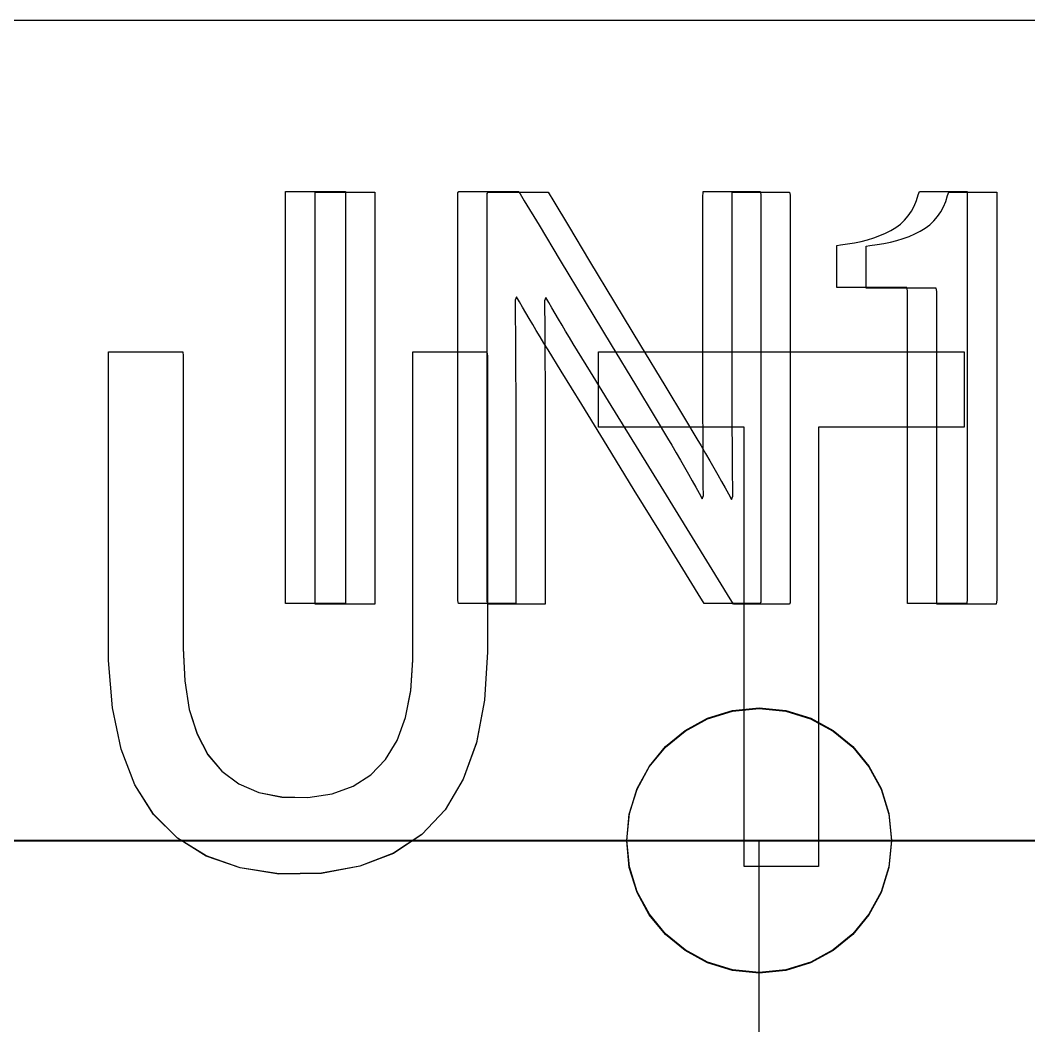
# Model space of a CAD drawing. Extents: x 1 to 47.7, y 0.2 to 35.
# Drawn here: x 36.1314 to 36.3218, y 12.1549 to 12.3447 of the extents above; entities that cross this region are included whole.
import ezdxf

# ---------------------------------------------------------------- set-up
doc = ezdxf.new("R2010")
doc.units = 0
doc.header["$MEASUREMENT"] = 0
for name, color, linetype in [('5_1___24__TARGET_LEDS___12', 7, 'CONTINUOUS'), ('6_4___24__OPTOISO_INDEPEND', 7, 'CONTINUOUS'), ('6_5___8__INDEPENDENT_INPUT', 7, 'CONTINUOUS'), ('6_8___8__OPTOISO_INDEPENDE', 7, 'CONTINUOUS'), ('8_0_____DWG', 7, 'CONTINUOUS')]:
    doc.layers.add(name, color=color, linetype=linetype)

msp = doc.modelspace()

# ---------------------------------------------------------------- linework, layer by layer
at = {"layer": '5_1___24__TARGET_LEDS___12'}
for points in [[(36.18704, 12.2345), (36.18704, 12.31225), (36.19832, 12.31225), (36.19832, 12.2345), (36.18704, 12.2345)], [(35.97087, 12.1398), (35.97087, 12.18979), (36.27086, 12.18977)], [(36.27086, 12.1398), (36.27086, 12.18979), (36.57085, 12.18977)]]:
    msp.add_lwpolyline(points, dxfattribs=at)
for points in [[(36.26603, 12.2345), (36.26494, 12.23628), (36.26201, 12.24103), (36.25781, 12.24786), (36.25287, 12.2559), (36.24773, 12.26424), (36.24294, 12.27202), (36.23904, 12.27835), (36.23659, 12.28234), (36.2358, 12.28363), (36.23507, 12.28484), (36.23436, 12.28603), (36.23368, 12.28717), (36.23302, 12.28829), (36.23238, 12.28937), (36.23177, 12.29042), (36.23119, 12.29143), (36.23062, 12.29241), (36.23039, 12.29178), (36.23039, 12.28991), (36.2304, 12.28798), (36.2304, 12.28599), (36.23041, 12.28394), (36.23043, 12.28183), (36.23045, 12.27966), (36.23047, 12.27743), (36.23049, 12.27514), (36.2305, 12.27371), (36.2305, 12.2701), (36.2305, 12.26465), (36.2305, 12.25811), (36.2305, 12.2512), (36.2305, 12.24466), (36.2305, 12.23922), (36.2305, 12.2356), (36.23049, 12.2345), (36.22998, 12.2345), (36.22883, 12.2345), (36.22725, 12.2345), (36.22542, 12.2345), (36.22355, 12.2345), (36.22184, 12.2345), (36.22048, 12.2345), (36.21967, 12.2345), (36.21954, 12.23505), (36.21954, 12.24009), (36.21954, 12.24925), (36.21954, 12.26114), (36.21954, 12.27433), (36.21954, 12.28743), (36.21954, 12.29901), (36.21954, 12.30767), (36.21954, 12.312), (36.21976, 12.31225), (36.2207, 12.31225), (36.22219, 12.31225), (36.22403, 12.31225), (36.226, 12.31225), (36.2279, 12.31225), (36.22951, 12.31225), (36.23063, 12.31225), (36.23105, 12.31225), (36.2321, 12.31052), (36.23488, 12.3059), (36.23889, 12.29925), (36.24361, 12.29143), (36.24851, 12.28331), (36.25307, 12.27574), (36.25678, 12.26958), (36.25913, 12.2657), (36.25992, 12.26438), (36.26076, 12.26293), (36.26157, 12.26154), (36.26234, 12.26019), (36.26308, 12.2589), (36.26378, 12.25766), (36.26445, 12.25646), (36.26508, 12.25532), (36.26568, 12.25422), (36.26591, 12.25485), (36.26589, 12.25678), (36.26587, 12.25876), (36.26585, 12.26079), (36.26584, 12.26289), (36.26583, 12.26503), (36.26582, 12.26723), (36.26582, 12.26948), (36.26581, 12.27179), (36.26581, 12.27321), (36.26581, 12.27681), (36.26581, 12.28223), (36.26581, 12.28875), (36.26581, 12.29562), (36.26581, 12.30214), (36.26581, 12.30756), (36.26581, 12.31116), (36.26582, 12.31225), (36.26633, 12.31225), (36.26748, 12.31225), (36.26906, 12.31225), (36.27089, 12.31225), (36.27276, 12.31225), (36.27447, 12.31225), (36.27583, 12.31225), (36.27664, 12.31225), (36.27677, 12.3117), (36.27677, 12.30667), (36.27677, 12.2975), (36.27677, 12.28561), (36.27677, 12.27242), (36.27677, 12.25933), (36.27677, 12.24774), (36.27677, 12.23908), (36.27677, 12.23475), (36.27657, 12.2345), (36.27569, 12.2345), (36.2743, 12.2345), (36.27258, 12.2345), (36.27074, 12.2345), (36.26897, 12.2345), (36.26747, 12.2345), (36.26642, 12.2345)], [(36.30444, 12.2345), (36.30444, 12.23679), (36.30444, 12.24285), (36.30444, 12.25154), (36.30444, 12.26169), (36.30444, 12.27213), (36.30444, 12.28169), (36.30444, 12.28921), (36.30444, 12.29353), (36.30431, 12.29413), (36.30334, 12.29413), (36.30166, 12.29413), (36.29952, 12.29413), (36.29718, 12.29413), (36.29491, 12.29413), (36.29297, 12.29413), (36.29161, 12.29413), (36.2911, 12.29413), (36.2911, 12.29444), (36.2911, 12.29525), (36.2911, 12.29642), (36.2911, 12.29779), (36.2911, 12.29919), (36.2911, 12.30048), (36.2911, 12.3015), (36.2911, 12.30208), (36.29179, 12.30222), (36.29314, 12.30237), (36.29444, 12.30258), (36.2957, 12.30284), (36.29691, 12.30315), (36.29807, 12.30352), (36.29919, 12.30393), (36.30026, 12.3044), (36.30128, 12.30492), (36.30223, 12.30549), (36.30309, 12.30613), (36.30387, 12.30685), (36.30456, 12.30766), (36.30516, 12.30854), (36.30568, 12.3095), (36.30611, 12.31054), (36.30646, 12.31166), (36.30669, 12.31225), (36.30735, 12.31225), (36.3085, 12.31225), (36.30997, 12.31225), (36.31157, 12.31225), (36.31312, 12.31225), (36.31445, 12.31225), (36.31538, 12.31225), (36.31573, 12.31225), (36.31573, 12.30927), (36.31573, 12.30136), (36.31573, 12.29003), (36.31573, 12.2768), (36.31573, 12.26319), (36.31573, 12.25072), (36.31573, 12.24091), (36.31573, 12.23528), (36.31562, 12.2345), (36.3148, 12.2345), (36.31337, 12.2345), (36.31156, 12.2345), (36.30959, 12.2345), (36.30767, 12.2345), (36.30602, 12.2345), (36.30488, 12.2345)], [(36.29587, 12.18979), (36.29536, 12.18475), (36.29391, 12.18005), (36.2916, 12.17581), (36.28855, 12.17211), (36.28485, 12.16906), (36.2806, 12.16675), (36.27592, 12.1653), (36.27089, 12.16479), (36.26584, 12.1653), (36.26114, 12.16675), (36.25689, 12.16906), (36.25319, 12.17211), (36.25014, 12.17581), (36.24784, 12.18005), (36.24638, 12.18475), (36.24588, 12.18979), (36.24638, 12.19482), (36.24784, 12.19952), (36.25014, 12.20376), (36.25319, 12.20746), (36.25689, 12.21051), (36.26114, 12.21282), (36.26584, 12.21427), (36.27089, 12.21478), (36.27592, 12.21427), (36.2806, 12.21282), (36.28485, 12.21051), (36.28855, 12.20746), (36.2916, 12.20376), (36.29391, 12.19952), (36.29536, 12.19482)]]:
    msp.add_lwpolyline(points, close=True, dxfattribs=at)
at = {"layer": '6_4___24__OPTOISO_INDEPEND'}
for points in [[(36.1815, 12.23463), (36.1815, 12.31238), (36.19278, 12.31238), (36.19278, 12.23463), (36.1815, 12.23463)], [(35.97088, 12.13994), (35.97088, 12.18992), (36.27087, 12.1899)], [(36.27087, 12.13994), (36.27087, 12.18992), (36.57087, 12.1899)]]:
    msp.add_lwpolyline(points, dxfattribs=at)
for points in [[(36.26048, 12.23463), (36.25939, 12.23641), (36.25647, 12.24116), (36.25226, 12.24799), (36.24732, 12.25602), (36.24218, 12.26437), (36.23739, 12.27215), (36.2335, 12.27848), (36.23104, 12.28247), (36.23026, 12.28375), (36.22953, 12.28497), (36.22882, 12.28615), (36.22814, 12.2873), (36.22748, 12.28842), (36.22684, 12.2895), (36.22623, 12.29054), (36.22564, 12.29156), (36.22507, 12.29253), (36.22484, 12.2919), (36.22484, 12.29003), (36.22485, 12.2881), (36.22486, 12.28611), (36.22487, 12.28406), (36.22489, 12.28196), (36.2249, 12.27979), (36.22492, 12.27756), (36.22495, 12.27527), (36.22495, 12.27384), (36.22495, 12.27022), (36.22495, 12.26478), (36.22495, 12.25824), (36.22495, 12.25133), (36.22495, 12.24479), (36.22495, 12.23934), (36.22495, 12.23573), (36.22494, 12.23463), (36.22443, 12.23463), (36.22329, 12.23463), (36.2217, 12.23463), (36.21988, 12.23463), (36.21801, 12.23463), (36.2163, 12.23463), (36.21494, 12.23463), (36.21414, 12.23463), (36.214, 12.23518), (36.214, 12.24022), (36.214, 12.24938), (36.214, 12.26127), (36.214, 12.27446), (36.214, 12.28755), (36.214, 12.29914), (36.214, 12.3078), (36.214, 12.31213), (36.21422, 12.31238), (36.21516, 12.31238), (36.21666, 12.31238), (36.21849, 12.31238), (36.22046, 12.31238), (36.22235, 12.31238), (36.22397, 12.31238), (36.22508, 12.31238), (36.2255, 12.31238), (36.22655, 12.31065), (36.22934, 12.30603), (36.23335, 12.29938), (36.23806, 12.29156), (36.24297, 12.28344), (36.24753, 12.27587), (36.25125, 12.26971), (36.25359, 12.26583), (36.25438, 12.2645), (36.25522, 12.26306), (36.25603, 12.26167), (36.2568, 12.26032), (36.25754, 12.25903), (36.25824, 12.25779), (36.25891, 12.25659), (36.25954, 12.25545), (36.26014, 12.25436), (36.26037, 12.25498), (36.26035, 12.25691), (36.26033, 12.25889), (36.26031, 12.26093), (36.2603, 12.26302), (36.26029, 12.26516), (36.26029, 12.26736), (36.26028, 12.26961), (36.26028, 12.27192), (36.26028, 12.27335), (36.26028, 12.27695), (36.26028, 12.28237), (36.26028, 12.28888), (36.26028, 12.29576), (36.26028, 12.30227), (36.26028, 12.30769), (36.26028, 12.31129), (36.26029, 12.31238), (36.2608, 12.31238), (36.26194, 12.31238), (36.26353, 12.31238), (36.26535, 12.31238), (36.26722, 12.31238), (36.26893, 12.31238), (36.27029, 12.31238), (36.27109, 12.31238), (36.27123, 12.31183), (36.27123, 12.30679), (36.27123, 12.29763), (36.27123, 12.28574), (36.27123, 12.27255), (36.27123, 12.25946), (36.27123, 12.24787), (36.27123, 12.23921), (36.27123, 12.23488), (36.27102, 12.23463), (36.27014, 12.23463), (36.26875, 12.23463), (36.26704, 12.23463), (36.2652, 12.23463), (36.26343, 12.23463), (36.26192, 12.23463), (36.26088, 12.23463)], [(36.29891, 12.23463), (36.29891, 12.23691), (36.29891, 12.24298), (36.29891, 12.25167), (36.29891, 12.26182), (36.29891, 12.27225), (36.29891, 12.28182), (36.29891, 12.28934), (36.29891, 12.29366), (36.29878, 12.29426), (36.29781, 12.29426), (36.29612, 12.29426), (36.29398, 12.29426), (36.29164, 12.29426), (36.28937, 12.29426), (36.28742, 12.29426), (36.28606, 12.29426), (36.28555, 12.29426), (36.28555, 12.29456), (36.28555, 12.29538), (36.28555, 12.29655), (36.28555, 12.29792), (36.28555, 12.29932), (36.28555, 12.30061), (36.28555, 12.30162), (36.28555, 12.30221), (36.28624, 12.30234), (36.28759, 12.3025), (36.2889, 12.30271), (36.29016, 12.30297), (36.29137, 12.30328), (36.29254, 12.30365), (36.29365, 12.30406), (36.29473, 12.30453), (36.29575, 12.30505), (36.2967, 12.30562), (36.29756, 12.30626), (36.29833, 12.30698), (36.29902, 12.30779), (36.29962, 12.30867), (36.30014, 12.30963), (36.30057, 12.31067), (36.30091, 12.31179), (36.30114, 12.31238), (36.3018, 12.31238), (36.30296, 12.31238), (36.30442, 12.31238), (36.30602, 12.31238), (36.30757, 12.31238), (36.3089, 12.31238), (36.30983, 12.31238), (36.31018, 12.31238), (36.31018, 12.3094), (36.31018, 12.30149), (36.31018, 12.29016), (36.31018, 12.27693), (36.31018, 12.26332), (36.31018, 12.25085), (36.31018, 12.24104), (36.31018, 12.23541), (36.31007, 12.23463), (36.30925, 12.23463), (36.30783, 12.23463), (36.30602, 12.23463), (36.30405, 12.23463), (36.30213, 12.23463), (36.30049, 12.23463), (36.29934, 12.23463)], [(36.29588, 12.18992), (36.29538, 12.18488), (36.29392, 12.18019), (36.29161, 12.17594), (36.28856, 12.17224), (36.28486, 12.16919), (36.28062, 12.16688), (36.27593, 12.16543), (36.2709, 12.16492), (36.26585, 12.16543), (36.26116, 12.16688), (36.25691, 12.16919), (36.25321, 12.17224), (36.25016, 12.17594), (36.24785, 12.18019), (36.2464, 12.18488), (36.24589, 12.18992), (36.2464, 12.19495), (36.24785, 12.19965), (36.25016, 12.20389), (36.25321, 12.20759), (36.25691, 12.21064), (36.26116, 12.21295), (36.26585, 12.21441), (36.2709, 12.21491), (36.27593, 12.21441), (36.28062, 12.21295), (36.28486, 12.21064), (36.28856, 12.20759), (36.29161, 12.20389), (36.29392, 12.19965), (36.29538, 12.19495)]]:
    msp.add_lwpolyline(points, close=True, dxfattribs=at)
at = {"layer": '6_5___8__INDEPENDENT_INPUT'}
msp.add_lwpolyline([(36.21959, 12.22546), (36.21903, 12.21635), (36.21752, 12.20834), (36.21504, 12.20145), (36.2116, 12.19567), (36.20721, 12.191), (36.20185, 12.18744), (36.19553, 12.185), (36.18826, 12.18366), (36.18023, 12.18354), (36.17289, 12.18469), (36.1665, 12.18694), (36.16105, 12.19031), (36.15656, 12.1948), (36.15301, 12.20039), (36.15042, 12.2071), (36.14878, 12.21493), (36.14808, 12.22386), (36.14806, 12.22715), (36.14806, 12.23216), (36.14806, 12.23981), (36.14806, 12.24907), (36.14806, 12.25885), (36.14806, 12.26811), (36.14806, 12.27577), (36.14806, 12.28077), (36.14808, 12.28214), (36.1488, 12.28214), (36.15035, 12.28214), (36.15246, 12.28214), (36.15486, 12.28214), (36.15728, 12.28214), (36.15947, 12.28214), (36.16115, 12.28214), (36.16206, 12.28214), (36.16215, 12.28136), (36.16215, 12.27704), (36.16215, 12.26988), (36.16215, 12.26092), (36.16215, 12.25121), (36.16215, 12.24183), (36.16215, 12.23382), (36.16215, 12.22824), (36.16215, 12.22614), (36.16244, 12.22), (36.16331, 12.21461), (36.16477, 12.20997), (36.16681, 12.20608), (36.16943, 12.20295), (36.17263, 12.20057), (36.17642, 12.19894), (36.18079, 12.19807), (36.18568, 12.19798), (36.19025, 12.19868), (36.19422, 12.20011), (36.19759, 12.20227), (36.20037, 12.20515), (36.20255, 12.20876), (36.20413, 12.21309), (36.20511, 12.21816), (36.20549, 12.22395), (36.2055, 12.22658), (36.2055, 12.23163), (36.2055, 12.23937), (36.2055, 12.24872), (36.2055, 12.25861), (36.2055, 12.26796), (36.2055, 12.2757), (36.2055, 12.28075), (36.20552, 12.28214), (36.20625, 12.28214), (36.20779, 12.28214), (36.2099, 12.28214), (36.2123, 12.28214), (36.21472, 12.28214), (36.21691, 12.28214), (36.21859, 12.28214), (36.2195, 12.28214), (36.21959, 12.28135), (36.21959, 12.27698), (36.21959, 12.26973), (36.21959, 12.26066), (36.21959, 12.25084), (36.21959, 12.24134), (36.21959, 12.23323), (36.21959, 12.22758)], close=True, dxfattribs=at)
msp.add_lwpolyline([(36.28212, 12.2679), (36.28212, 12.18496), (36.26803, 12.18496), (36.26803, 12.2679), (36.24056, 12.2679), (36.24056, 12.28214), (36.30961, 12.28214), (36.30961, 12.2679), (36.28212, 12.2679)], dxfattribs=at)
at = {"layer": '6_8___8__OPTOISO_INDEPENDE'}
msp.add_lwpolyline([(36.21959, 12.22544), (36.21903, 12.21633), (36.21752, 12.20832), (36.21504, 12.20143), (36.2116, 12.19565), (36.20721, 12.19098), (36.20185, 12.18742), (36.19553, 12.18498), (36.18826, 12.18364), (36.18023, 12.18352), (36.17289, 12.18467), (36.1665, 12.18692), (36.16105, 12.19029), (36.15656, 12.19478), (36.15301, 12.20037), (36.15042, 12.20708), (36.14878, 12.2149), (36.14808, 12.22384), (36.14806, 12.22713), (36.14806, 12.23214), (36.14806, 12.23979), (36.14806, 12.24905), (36.14806, 12.25883), (36.14806, 12.26809), (36.14806, 12.27575), (36.14806, 12.28075), (36.14808, 12.28212), (36.1488, 12.28212), (36.15035, 12.28212), (36.15246, 12.28212), (36.15486, 12.28212), (36.15728, 12.28212), (36.15947, 12.28212), (36.16115, 12.28212), (36.16206, 12.28212), (36.16215, 12.28134), (36.16215, 12.27702), (36.16215, 12.26986), (36.16215, 12.2609), (36.16215, 12.25119), (36.16215, 12.24181), (36.16215, 12.2338), (36.16215, 12.22822), (36.16215, 12.22612), (36.16244, 12.21998), (36.16331, 12.21459), (36.16477, 12.20995), (36.16681, 12.20606), (36.16943, 12.20293), (36.17263, 12.20055), (36.17642, 12.19892), (36.18079, 12.19805), (36.18568, 12.19796), (36.19025, 12.19866), (36.19422, 12.20009), (36.19759, 12.20224), (36.20037, 12.20513), (36.20255, 12.20874), (36.20413, 12.21307), (36.20511, 12.21814), (36.20549, 12.22393), (36.2055, 12.22656), (36.2055, 12.23161), (36.2055, 12.23935), (36.2055, 12.2487), (36.2055, 12.25859), (36.2055, 12.26794), (36.2055, 12.27568), (36.2055, 12.28073), (36.20552, 12.28212), (36.20625, 12.28212), (36.20779, 12.28212), (36.2099, 12.28212), (36.2123, 12.28212), (36.21472, 12.28212), (36.21691, 12.28212), (36.21859, 12.28212), (36.2195, 12.28212), (36.21959, 12.28133), (36.21959, 12.27696), (36.21959, 12.26971), (36.21959, 12.26064), (36.21959, 12.25082), (36.21959, 12.24132), (36.21959, 12.23321), (36.21959, 12.22756)], close=True, dxfattribs=at)
msp.add_lwpolyline([(36.28212, 12.26788), (36.28212, 12.18494), (36.26803, 12.18494), (36.26803, 12.26788), (36.24056, 12.26788), (36.24056, 12.28212), (36.30961, 12.28212), (36.30961, 12.26788), (36.28212, 12.26788)], dxfattribs=at)
at = {"layer": '8_0_____DWG'}
msp.add_lwpolyline([(34.22848, 12.34475), (34.61883, 12.34475), (35.00918, 12.34475), (35.39876, 12.34475), (35.78682, 12.34475), (35.98004, 12.34475), (36.17259, 12.34475), (36.36438, 12.34475), (36.55531, 12.34475), (36.74529, 12.34475), (36.93422, 12.34475), (37.12201, 12.34475), (37.30856, 12.34475), (37.49377, 12.34475), (37.67755, 12.34475)], dxfattribs=at)

doc.saveas('drawing.dxf')
